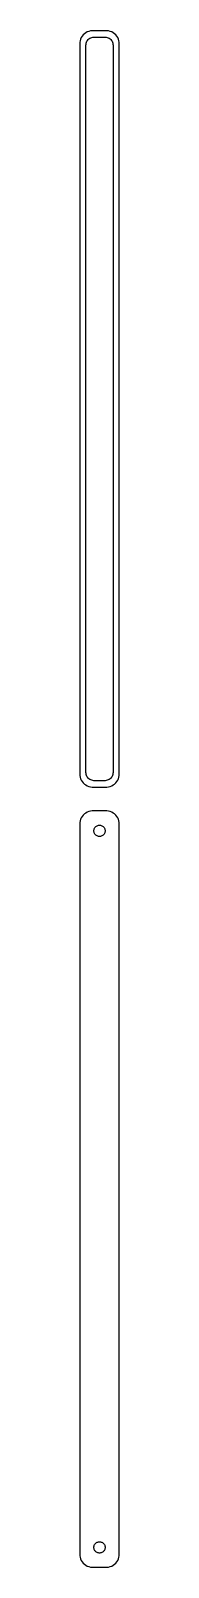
# Model space of a CAD drawing. Header units: metres. Extents: x -8 to 8, y 446 to 1024.
import ezdxf

# ---------------------------------------------------------------- set-up
doc = ezdxf.new("R2010")
doc.units = ezdxf.units.M

msp = doc.modelspace()

# ---------------------------------------------------------------- linework, layer by layer
for p, q in [((-7.46057, 1020.13), (-7.5, 1019.5)), ((-7.5, 1019.5), (-7.5, 744.5)), ((-7.34291, 1020.74), (-7.46057, 1020.13)), ((-7.14888, 1021.34), (-7.34291, 1020.74)), ((-6.88153, 1021.91), (-7.14888, 1021.34)), ((-6.54507, 1022.44), (-6.88153, 1021.91)), ((-6.14484, 1022.92), (-6.54507, 1022.44)), ((-5.68712, 1023.35), (-6.14484, 1022.92)), ((-5.17912, 1023.72), (-5.68712, 1023.35)), ((-4.62889, 1024.02), (-5.17912, 1023.72)), ((-5.11292, 1019), (-5.08836, 1019.39)), ((-5.08836, 1019.39), (-5.01512, 1019.77)), ((-5.01512, 1019.77), (-4.89432, 1020.15)), ((-4.89432, 1020.15), (-4.72786, 1020.5)), ((-4.72786, 1020.5), (-4.5184, 1020.83)), ((-4.04507, 1024.26), (-4.62889, 1024.02)), ((-4.5184, 1020.83), (-4.26921, 1021.13)), ((-4.26921, 1021.13), (-3.98424, 1021.4)), ((-3.4369, 1024.41), (-4.04507, 1024.26)), ((-3.98424, 1021.4), (-3.66798, 1021.63)), ((-3.66798, 1021.63), (-3.32541, 1021.82)), ((-2.81395, 1024.49), (-3.4369, 1024.41)), ((-3.32541, 1021.82), (-2.96194, 1021.96)), ((-2.96194, 1021.96), (-2.5833, 1022.06)), ((2.81395, 1024.49), (-2.81395, 1024.49)), ((-2.5833, 1022.06), (-2.19545, 1022.11)), ((-2.19545, 1022.11), (2.19545, 1022.11)), ((2.19545, 1022.11), (2.5833, 1022.06)), ((2.5833, 1022.06), (2.96194, 1021.96)), ((3.4369, 1024.41), (2.81395, 1024.49)), ((2.96194, 1021.96), (3.32541, 1021.82)), ((3.32541, 1021.82), (3.66798, 1021.63)), ((4.04507, 1024.26), (3.4369, 1024.41)), ((3.66798, 1021.63), (3.98424, 1021.4)), ((3.98424, 1021.4), (4.26921, 1021.13)), ((4.62889, 1024.02), (4.04507, 1024.26)), ((4.26921, 1021.13), (4.5184, 1020.83)), ((4.5184, 1020.83), (4.72786, 1020.5)), ((5.17912, 1023.72), (4.62889, 1024.02)), ((4.72786, 1020.5), (4.89432, 1020.15)), ((4.89432, 1020.15), (5.01512, 1019.77)), ((5.01512, 1019.77), (5.08836, 1019.39)), ((5.08836, 1019.39), (5.11292, 1019)), ((5.68712, 1023.35), (5.17912, 1023.72)), ((6.14484, 1022.92), (5.68712, 1023.35)), ((6.54507, 1022.44), (6.14484, 1022.92)), ((6.88153, 1021.91), (6.54507, 1022.44)), ((7.14888, 1021.34), (6.88153, 1021.91)), ((7.34291, 1020.74), (7.14888, 1021.34)), ((7.46057, 1020.13), (7.34291, 1020.74)), ((7.5, 1019.5), (7.46057, 1020.13)), ((7.5, 744.5), (7.5, 1019.5)), ((-5.11292, 745), (-5.11292, 1019)), ((5.11292, 1019), (5.11292, 745)), ((-7.5, 744.5), (-7.46057, 743.873)), ((-7.46057, 743.873), (-7.34291, 743.257)), ((-7.34291, 743.257), (-7.14888, 742.659)), ((-7.14888, 742.659), (-6.88153, 742.091)), ((-6.88153, 742.091), (-6.54507, 741.561)), ((-6.54507, 741.561), (-6.14484, 741.077)), ((-5.08836, 744.61), (-5.11292, 745)), ((-5.01512, 744.226), (-5.08836, 744.61)), ((-4.89432, 743.854), (-5.01512, 744.226)), ((-4.72786, 743.5), (-4.89432, 743.854)), ((-4.5184, 743.17), (-4.72786, 743.5)), ((-4.26921, 742.869), (-4.5184, 743.17)), ((-3.98424, 742.601), (-4.26921, 742.869)), ((-3.66798, 742.372), (-3.98424, 742.601)), ((-3.32541, 742.183), (-3.66798, 742.372)), ((-2.96194, 742.039), (-3.32541, 742.183)), ((-2.5833, 741.942), (-2.96194, 742.039)), ((-2.19545, 741.893), (-2.5833, 741.942)), ((2.19545, 741.893), (-2.19545, 741.893)), ((2.5833, 741.942), (2.19545, 741.893)), ((2.96194, 742.039), (2.5833, 741.942)), ((3.32541, 742.183), (2.96194, 742.039)), ((3.66798, 742.372), (3.32541, 742.183)), ((3.98424, 742.601), (3.66798, 742.372)), ((4.26921, 742.869), (3.98424, 742.601)), ((4.5184, 743.17), (4.26921, 742.869)), ((4.72786, 743.5), (4.5184, 743.17)), ((4.89432, 743.854), (4.72786, 743.5)), ((5.01512, 744.226), (4.89432, 743.854)), ((5.08836, 744.61), (5.01512, 744.226)), ((5.11292, 745), (5.08836, 744.61)), ((6.14484, 741.077), (6.54507, 741.561)), ((6.54507, 741.561), (6.88153, 742.091)), ((6.88153, 742.091), (7.14888, 742.659)), ((7.14888, 742.659), (7.34291, 743.257)), ((7.34291, 743.257), (7.46057, 743.873)), ((7.46057, 743.873), (7.5, 744.5)), ((-6.14484, 741.077), (-5.68712, 740.647)), ((-5.68712, 740.647), (-5.17912, 740.278)), ((-5.17912, 740.278), (-4.62889, 739.976)), ((-4.62889, 739.976), (-4.04507, 739.745)), ((-4.04507, 739.745), (-3.4369, 739.589)), ((-3.4369, 739.589), (-2.81395, 739.51)), ((-2.81395, 739.51), (2.81395, 739.51)), ((2.81395, 739.51), (3.4369, 739.589)), ((3.4369, 739.589), (4.04507, 739.745)), ((4.04507, 739.745), (4.62889, 739.976)), ((4.62889, 739.976), (5.17912, 740.278)), ((5.17912, 740.278), (5.68712, 740.647)), ((5.68712, 740.647), (6.14484, 741.077)), ((-5.17912, 729.722), (-5.68712, 729.353)), ((-4.62889, 730.024), (-5.17912, 729.722)), ((-4.04507, 730.255), (-4.62889, 730.024)), ((-3.4369, 730.411), (-4.04507, 730.255)), ((-2.81395, 730.49), (-3.4369, 730.411)), ((2.81395, 730.49), (-2.81395, 730.49)), ((3.4369, 730.411), (2.81395, 730.49)), ((4.04507, 730.255), (3.4369, 730.411)), ((4.62889, 730.024), (4.04507, 730.255)), ((5.17912, 729.722), (4.62889, 730.024)), ((5.68712, 729.353), (5.17912, 729.722)), ((-7.46057, 726.127), (-7.5, 725.5)), ((-7.5, 725.5), (-7.5, 450.5)), ((-7.34291, 726.743), (-7.46057, 726.127)), ((-7.14888, 727.341), (-7.34291, 726.743)), ((-6.88153, 727.909), (-7.14888, 727.341)), ((-6.54507, 728.439), (-6.88153, 727.909)), ((-6.14484, 728.923), (-6.54507, 728.439)), ((-5.68712, 729.353), (-6.14484, 728.923)), ((-2.06821, 723.531), (-1.98534, 723.786)), ((-1.98534, 723.786), (-1.87117, 724.029)), ((-1.87117, 724.029), (-1.72748, 724.255)), ((-1.72748, 724.255), (-1.55655, 724.462)), ((-1.55655, 724.462), (-1.36108, 724.645)), ((-1.36108, 724.645), (-1.14413, 724.803)), ((-1.14413, 724.803), (-0.909149, 724.932)), ((-0.909149, 724.932), (-0.659836, 725.031)), ((-0.659836, 725.031), (-0.400101, 725.097)), ((-0.400101, 725.097), (-0.134064, 725.131)), ((-0.134064, 725.131), (0.134064, 725.131)), ((0.134064, 725.131), (0.400101, 725.097)), ((0.400101, 725.097), (0.659836, 725.031)), ((0.659836, 725.031), (0.909149, 724.932)), ((0.909149, 724.932), (1.14413, 724.803)), ((1.14413, 724.803), (1.36108, 724.645)), ((1.36108, 724.645), (1.55655, 724.462)), ((1.55655, 724.462), (1.72748, 724.255)), ((1.72748, 724.255), (1.87117, 724.029)), ((1.87117, 724.029), (1.98534, 723.786)), ((1.98534, 723.786), (2.06821, 723.531)), ((6.14484, 728.923), (5.68712, 729.353)), ((6.54507, 728.439), (6.14484, 728.923)), ((6.88153, 727.909), (6.54507, 728.439)), ((7.14888, 727.341), (6.88153, 727.909)), ((7.34291, 726.743), (7.14888, 727.341)), ((7.46057, 726.127), (7.34291, 726.743)), ((7.5, 725.5), (7.46057, 726.127)), ((7.5, 450.5), (7.5, 725.5)), ((-2.13528, 723), (-2.11845, 723.268)), ((-2.11845, 722.732), (-2.13528, 723)), ((-2.11845, 723.268), (-2.06821, 723.531)), ((-2.06821, 722.469), (-2.11845, 722.732)), ((-1.98534, 722.214), (-2.06821, 722.469)), ((-1.87117, 721.971), (-1.98534, 722.214)), ((-1.72748, 721.745), (-1.87117, 721.971)), ((-1.55655, 721.538), (-1.72748, 721.745)), ((-1.36108, 721.355), (-1.55655, 721.538)), ((-1.14413, 721.197), (-1.36108, 721.355)), ((-0.909149, 721.068), (-1.14413, 721.197)), ((-0.659836, 720.969), (-0.909149, 721.068)), ((-0.400101, 720.903), (-0.659836, 720.969)), ((-0.134064, 720.869), (-0.400101, 720.903)), ((0.134064, 720.869), (-0.134064, 720.869)), ((0.400101, 720.903), (0.134064, 720.869)), ((0.659836, 720.969), (0.400101, 720.903)), ((0.909149, 721.068), (0.659836, 720.969)), ((1.14413, 721.197), (0.909149, 721.068)), ((1.36108, 721.355), (1.14413, 721.197)), ((1.55655, 721.538), (1.36108, 721.355)), ((1.72748, 721.745), (1.55655, 721.538)), ((1.87117, 721.971), (1.72748, 721.745)), ((1.98534, 722.214), (1.87117, 721.971)), ((2.06821, 722.469), (1.98534, 722.214)), ((2.06821, 723.531), (2.11845, 723.268)), ((2.11845, 722.732), (2.06821, 722.469)), ((2.11845, 723.268), (2.13528, 723)), ((2.13528, 723), (2.11845, 722.732)), ((-2.13528, 453), (-2.11845, 453.268)), ((-2.11845, 452.732), (-2.13528, 453)), ((-2.11845, 453.268), (-2.06821, 453.531)), ((-2.06821, 452.469), (-2.11845, 452.732)), ((-2.06821, 453.531), (-1.98534, 453.786)), ((-1.98534, 452.214), (-2.06821, 452.469)), ((-1.98534, 453.786), (-1.87117, 454.029)), ((-1.87117, 451.971), (-1.98534, 452.214)), ((-1.87117, 454.029), (-1.72748, 454.255)), ((-1.72748, 451.745), (-1.87117, 451.971)), ((-1.72748, 454.255), (-1.55655, 454.462)), ((-1.55655, 451.538), (-1.72748, 451.745)), ((-1.55655, 454.462), (-1.36108, 454.645)), ((-1.36108, 454.645), (-1.14413, 454.803)), ((-1.14413, 454.803), (-0.909149, 454.932)), ((-0.909149, 454.932), (-0.659836, 455.031)), ((-0.659836, 455.031), (-0.400101, 455.097)), ((-0.400101, 455.097), (-0.134064, 455.131)), ((-0.134064, 455.131), (0.134064, 455.131)), ((0.134064, 455.131), (0.400101, 455.097)), ((0.400101, 455.097), (0.659836, 455.031)), ((0.659836, 455.031), (0.909149, 454.932)), ((0.909149, 454.932), (1.14413, 454.803)), ((1.14413, 454.803), (1.36108, 454.645)), ((1.36108, 454.645), (1.55655, 454.462)), ((1.55655, 454.462), (1.72748, 454.255)), ((1.72748, 451.745), (1.55655, 451.538)), ((1.72748, 454.255), (1.87117, 454.029)), ((1.87117, 451.971), (1.72748, 451.745)), ((1.87117, 454.029), (1.98534, 453.786)), ((1.98534, 452.214), (1.87117, 451.971)), ((1.98534, 453.786), (2.06821, 453.531)), ((2.06821, 452.469), (1.98534, 452.214)), ((2.06821, 453.531), (2.11845, 453.268)), ((2.11845, 452.732), (2.06821, 452.469)), ((2.11845, 453.268), (2.13528, 453)), ((2.13528, 453), (2.11845, 452.732)), ((-7.5, 450.5), (-7.46057, 449.873)), ((-7.46057, 449.873), (-7.34291, 449.257)), ((-7.34291, 449.257), (-7.14888, 448.659)), ((-7.14888, 448.659), (-6.88153, 448.091)), ((-6.88153, 448.091), (-6.54507, 447.561)), ((-6.54507, 447.561), (-6.14484, 447.077)), ((-6.14484, 447.077), (-5.68712, 446.647)), ((-5.68712, 446.647), (-5.17912, 446.278)), ((-5.17912, 446.278), (-4.62889, 445.976)), ((-4.62889, 445.976), (-4.04507, 445.745)), ((-1.36108, 451.355), (-1.55655, 451.538)), ((-1.14413, 451.197), (-1.36108, 451.355)), ((-0.909149, 451.068), (-1.14413, 451.197)), ((-0.659836, 450.969), (-0.909149, 451.068)), ((-0.400101, 450.903), (-0.659836, 450.969)), ((-0.134064, 450.869), (-0.400101, 450.903)), ((0.134064, 450.869), (-0.134064, 450.869)), ((0.400101, 450.903), (0.134064, 450.869)), ((0.659836, 450.969), (0.400101, 450.903)), ((0.909149, 451.068), (0.659836, 450.969)), ((1.14413, 451.197), (0.909149, 451.068)), ((1.36108, 451.355), (1.14413, 451.197)), ((1.55655, 451.538), (1.36108, 451.355)), ((4.04507, 445.745), (4.62889, 445.976)), ((4.62889, 445.976), (5.17912, 446.278)), ((5.17912, 446.278), (5.68712, 446.647)), ((5.68712, 446.647), (6.14484, 447.077)), ((6.14484, 447.077), (6.54507, 447.561)), ((6.54507, 447.561), (6.88153, 448.091)), ((6.88153, 448.091), (7.14888, 448.659)), ((7.14888, 448.659), (7.34291, 449.257)), ((7.34291, 449.257), (7.46057, 449.873)), ((7.46057, 449.873), (7.5, 450.5)), ((-4.04507, 445.745), (-3.4369, 445.589)), ((-3.4369, 445.589), (-2.81395, 445.51)), ((-2.81395, 445.51), (2.81395, 445.51)), ((2.81395, 445.51), (3.4369, 445.589)), ((3.4369, 445.589), (4.04507, 445.745))]:
    msp.add_line(p, q)

doc.saveas('drawing.dxf')
